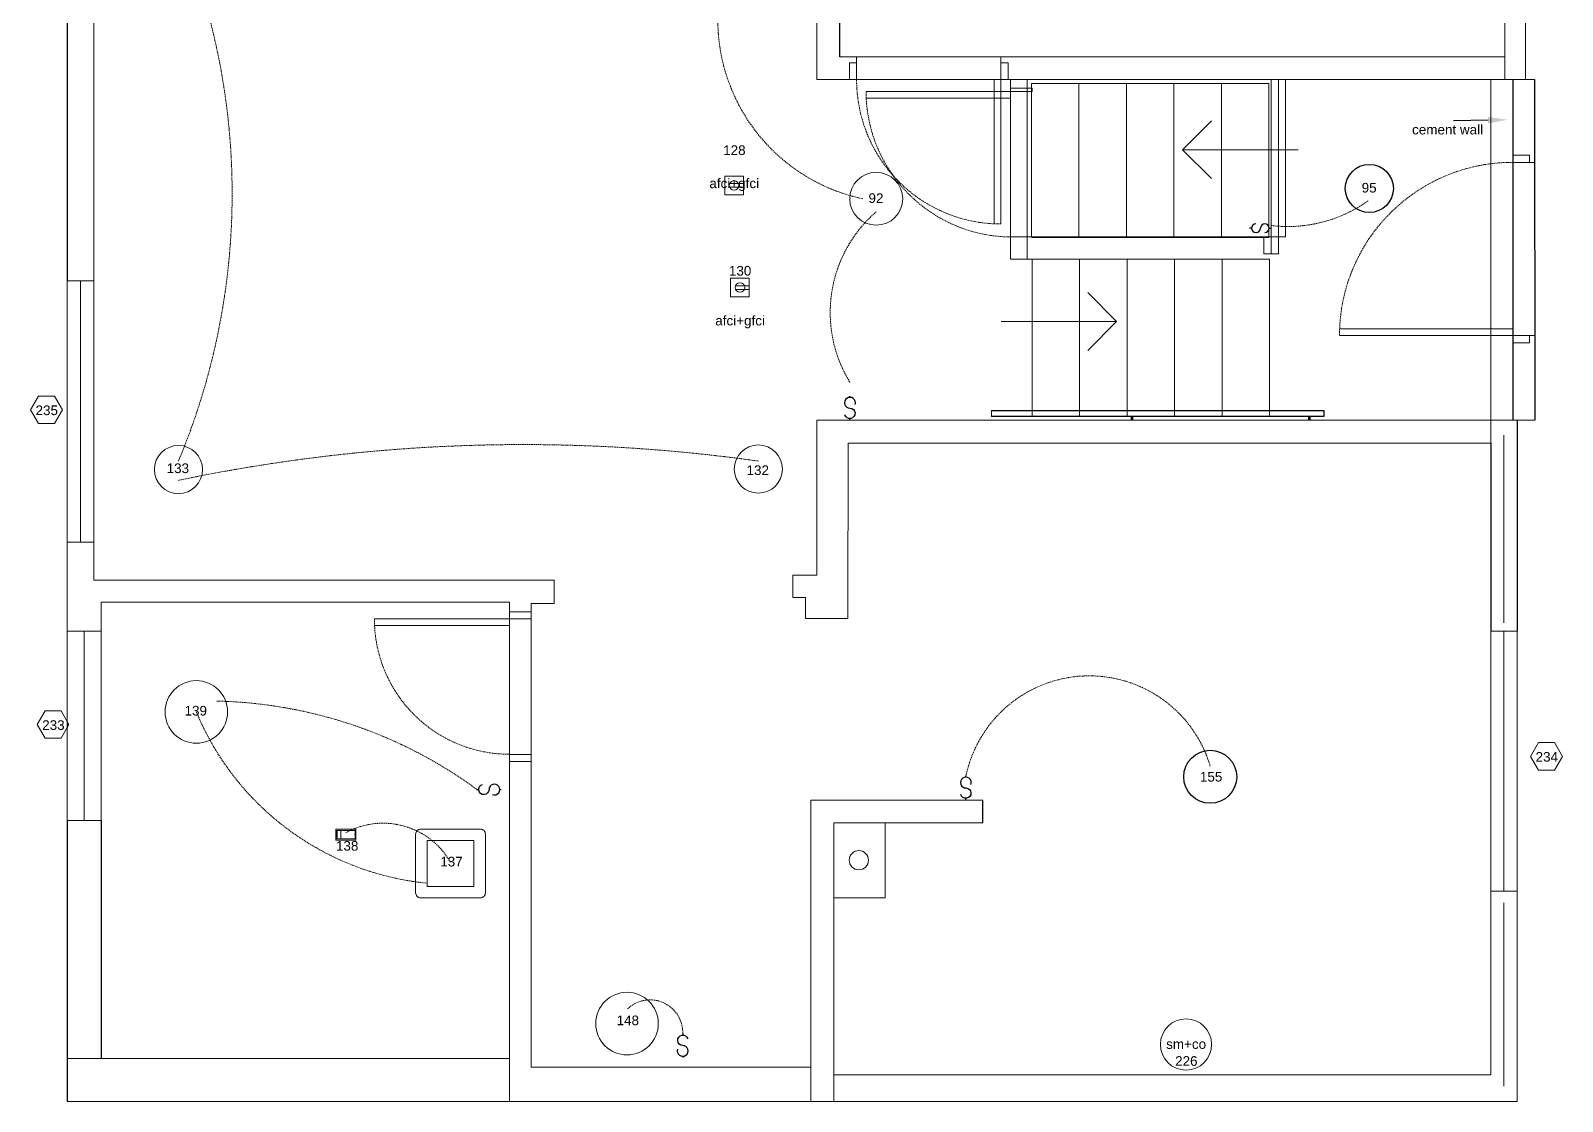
# Model space of a CAD drawing. Header units: inches. Extents: x -438 to -14, y 594 to 1227.
# Drawn here: x -436.2 to -117.9, y 593.7 to 816.2 of the extents above; entities that cross this region are included whole.
import ezdxf

# ---------------------------------------------------------------- set-up
doc = ezdxf.new("R2010")
doc.units = ezdxf.units.IN
doc.header["$MEASUREMENT"] = 0
doc.linetypes.add('DASHED2', pattern=[0.375, 0.25, -0.125])
doc.layers.get('0').update_dxf_attribs({"color": 1, "lineweight": 9})
for name, color, linetype, lineweight in [('A-101-Floorplan-1st-floor', 7, 'Continuous', 9), ('A-101-RCP', 7, 'Continuous', 9), ('north-stairway', 7, 'Continuous', 9)]:
    doc.layers.add(name, color=color, linetype=linetype, lineweight=lineweight)
doc.styles.add('Annotative', font='Arial.ttf')
doc.styles.add('Small', font='Arial.ttf')
doc.styles.get("Standard").update_dxf_attribs({"font": 'Arial.ttf', "height": 2})
doc.linetypes.add('BATTING', pattern='A,0.0001,-0.1,[134,ltypeshp.shx,S=0.1,R=0,X=-0.1,Y=0],-0.2,[134,ltypeshp.shx,S=0.1,R=180,X=0.1,Y=0],-0.1', length=0.4001)

# ---------------------------------------------------------------- blocks, each defined once
blk = doc.blocks.new('L1-south-stairway-handrail')
at = {"layer": 'A-101-Floorplan-1st-floor', "lineweight": -3}
for p, q in [((-57.8, 1.25), (11.23, 1.25)), ((11.23, 0), (-57.8, 0)), ((-28.71, -0.75), (-28.71, 0)), ((-28.46, -0.75), (-28.46, 0)), ((8.09, 0), (8.09, -0.75)), ((8.34, 0), (8.34, -0.75)), ((11.23, 1.25), (11.23, 0))]:
    blk.add_line(p, q, dxfattribs=at)
at = {"layer": 'A-101-Floorplan-1st-floor', "lineweight": 5}
blk.add_line((-57.8, 1.25), (-57.8, 0), dxfattribs=at)
blk = doc.blocks.new('L1-arrow')
at = {"lineweight": 5}
for p, q in [((188.32, -365.98), (182.32, -359.98)), ((182.32, -365.98), (164.32, -365.98)), ((182.32, -365.98), (188.32, -365.98)), ((188.32, -365.98), (182.32, -371.98))]:
    blk.add_line(p, q, dxfattribs=at)
blk = doc.blocks.new('L1-toggle-switch-135')
at = {"layer": ''}
for p, q in [((-5, 0, -46.25), (-4.65, 0, -46.25)), ((-0.26, 0, -46.25), (0, 0, -46.25))]:
    blk.add_line(p, q, dxfattribs=at)
at = {"layer": '', "elevation": -46.25}
for points in [[(-2.5, 0, -2.004555), (-3.85, 1.06)], [(-1.75, -1.06, 3.139408), (-2.5, 0, 3.139408)]]:
    blk.add_lwpolyline(points, format="xyb", dxfattribs=at)
blk = doc.blocks.new('L1-landing-toggle-switch-91')
at = {"layer": ''}
for p, q in [((0, 4.74, -46.25), (0, 5, -46.25)), ((0, 0, -46.25), (0, 0.35, -46.25))]:
    blk.add_line(p, q, dxfattribs=at)
at = {"layer": '', "elevation": -46.25}
for points in [[(1.06, 3.25, 3.139408), (0, 2.5, 3.139408)], [(0, 2.5, -2.004555), (-1.06, 1.15)]]:
    blk.add_lwpolyline(points, format="xyb", dxfattribs=at)
blk = doc.blocks.new('L1-motion-switch-144')
at = {"layer": ''}
for p, q in [((0, 5, -43.25), (0, 4.65, -43.25)), ((0, 0.26, -43.25), (0, 0, -43.25))]:
    blk.add_line(p, q, dxfattribs=at)
at = {"layer": '', "elevation": -43.25}
for points in [[(0, 2.5, -2.004555), (1.06, 3.85)], [(-1.06, 1.75, 3.139408), (0, 2.5, 3.139408)]]:
    blk.add_lwpolyline(points, format="xyb", dxfattribs=at)
blk = doc.blocks.new('L1-toggle-switch-149')
at = {"layer": ''}
for p, q in [((0, 4.74, -45), (0, 5, -45)), ((0, 0, -45), (0, 0.35, -45))]:
    blk.add_line(p, q, dxfattribs=at)
at = {"layer": '', "elevation": -45}
for points in [[(1.06, 3.25, 3.139408), (0, 2.5, 3.139408)], [(0, 2.5, -2.004555), (-1.06, 1.15)]]:
    blk.add_lwpolyline(points, format="xyb", dxfattribs=at)
blk = doc.blocks.new('north-stairway-above-spandrel')
at = {"layer": 'north-stairway', "lineweight": 5}
for p, q in [((49.375, 31.9375), (0, 31.9375)), ((0, 0), (0, 31.9375)), ((9.875, 0), (9.875, 31.9375)), ((19.75, 0), (19.75, 31.9375)), ((29.625, 0), (29.625, 31.9375)), ((39.5, 0), (39.5, 31.9375)), ((49.375, 0), (49.375, 31.9375))]:
    blk.add_line(p, q, dxfattribs=at)
at = {"layer": 'north-stairway', "lineweight": -3}
blk.add_line((0, 0), (49.375, 0), dxfattribs=at)
blk = doc.blocks.new('L1-spandrel-basic-switch-96')
at = {"layer": '', "lineweight": -3}
for p, q in [((-4.08, 0, -39.38), (-4.49, 0, -39.38)), ((-0.41, 0, -39.38), (0, 0, -39.38))]:
    blk.add_line(p, q, dxfattribs=at)
for centre, start, end in [((-3.17, 0, -39.38), 90, 270), ((-1.32, 0, -39.38), 270, 180), ((-3.15, 0, -39.38), 270, 0)]:
    blk.add_arc(centre, 0.916, start, end, dxfattribs=at)

msp = doc.modelspace()

# ---------------------------------------------------------------- linework, layer by layer
at = {"lineweight": 5}
for p, q in [((-129.88, 810.78), (-129.88, 806.03)), ((-132.82, 730.5), (-132.82, 806.03)), ((-125.57, 806.03), (-125.57, 806.03)), ((-125.57, 806.03), (-125.57, 806.03)), ((-125.57, 806.03), (-125.57, 806.03)), ((-232.63, 768.72), (-232.63, 768.72)), ((-423.1, 702.19), (-423.1, 702)), ((-421.57, 602.63), (-428.6, 602.63)), ((-336.69, 602.63), (-336.69, 593.69)), ((-274.1, 600.81), (-274.1, 593.69)), ((-269.35, 599.19), (-269.35, 593.69))]:
    msp.add_line(p, q, dxfattribs=at)
at = {"layer": 'A-101-Floorplan-1st-floor', "lineweight": -3}
for p, q in [((-268.07, 810.78), (-268.07, 1068.41)), ((-428.6, 1034.88), (-428.6, 764.19)), ((-128.25, 806.03), (-128.22, 735.25)), ((-123.69, 806.03), (-123.66, 735.25)), ((-127.32, 735.25), (-127.32, 691.38)), ((-132.82, 730.5), (-132.82, 691.38)), ((-428.6, 672.6), (-428.6, 671.4)), ((-238.38, 651.63), (-238.38, 656.31)), ((-428.6, 652.06), (-428.6, 593.69)), ((-421.57, 652.06), (-421.57, 602.63))]:
    msp.add_line(p, q, dxfattribs=at)
at = {"layer": 'A-101-Floorplan-1st-floor', "lineweight": 5}
for p, q in [((-423.1, 1029.38), (-423.1, 764.19)), ((-272.82, 1029.38), (-272.82, 806.03)), ((-129.88, 810.78), (-129.88, 848.66)), ((-125.57, 806.03), (-125.57, 844.72)), ((-268.07, 810.78), (-129.88, 810.78)), ((-264.59, 809.53), (-266.09, 809.53)), ((-266.09, 809.53), (-266.09, 806.03)), ((-264.59, 806.03), (-264.59, 810.78)), ((-264.59, 806.03), (-264.59, 809.53)), ((-234.59, 806.03), (-234.59, 810.78)), ((-234.59, 806.03), (-234.59, 809.53)), ((-234.59, 809.53), (-233.09, 809.53)), ((-233.09, 809.53), (-233.09, 806.03)), ((-272.82, 806.03), (-228.63, 806.03)), ((-266.09, 806.03), (-264.59, 806.03)), ((-234.59, 806.03), (-235.97, 806.03)), ((-233.09, 806.03), (-234.59, 806.03)), ((-232.63, 768.72), (-232.63, 806.03)), ((-229.13, 768.72), (-229.13, 806.03)), ((-228.63, 806.03), (-123.69, 806.03)), ((-178.44, 806.03), (-175.44, 806.03)), ((-178.44, 806.03), (-178.44, 769.84)), ((-176.94, 769.84), (-176.94, 806.03)), ((-175.44, 806.03), (-175.44, 773.34)), ((-232.63, 804.28), (-228.13, 804.28)), ((-228.13, 803.53), (-232.63, 803.53)), ((-228.13, 804.28), (-228.13, 803.53)), ((-128.24, 790.34), (-124.74, 790.34)), ((-124.74, 790.34), (-124.74, 788.84)), ((-128.24, 788.84), (-123.68, 788.84)), ((-232.63, 773.33), (-228.13, 773.34)), ((-228.13, 773.34), (-178.44, 773.34)), ((-179.94, 773.34), (-179.94, 769.84)), ((-178.44, 773.34), (-175.44, 773.34)), ((-232.63, 768.72), (-178.76, 768.72)), ((-228.13, 768.72), (-228.13, 736.25)), ((-218.26, 768.72), (-218.26, 736.25)), ((-208.38, 768.72), (-208.38, 736.25)), ((-198.51, 768.72), (-198.51, 736.25)), ((-188.63, 768.72), (-188.63, 736.25)), ((-179.94, 769.84), (-176.94, 769.84)), ((-178.76, 768.72), (-178.76, 736.25)), ((-423.1, 764.19), (-428.6, 764.19)), ((-428.6, 764.19), (-428.6, 709.88)), ((-425.85, 764.19), (-425.85, 709.88)), ((-423.1, 764.19), (-423.1, 709.88)), ((-128.23, 752.84), (-123.68, 752.84)), ((-128.23, 751.34), (-124.73, 751.34)), ((-124.73, 751.34), (-124.73, 752.84)), ((-123.66, 735.25), (-272.82, 735.25)), ((-272.82, 735.23), (-272.82, 703.05)), ((-266.33, 730.5), (-266.38, 694.06)), ((-132.82, 730.5), (-266.33, 730.5)), ((-423.1, 709.88), (-428.6, 709.88)), ((-428.6, 691.44), (-428.6, 709.88)), ((-423.1, 702), (-423.1, 709.88)), ((-327.44, 702), (-423.1, 702)), ((-327.44, 697.19), (-327.44, 702)), ((-272.82, 703.05), (-277.82, 703.05)), ((-277.82, 703.05), (-277.82, 698.42)), ((-421.57, 697.44), (-421.57, 691.44)), ((-421.57, 697.44), (-336.69, 697.44)), ((-336.69, 697.44), (-336.69, 602.63)), ((-332.19, 697.19), (-327.44, 697.19)), ((-332.19, 697.19), (-332.19, 600.81)), ((-275.19, 698.42), (-277.82, 698.42)), ((-275.19, 694.06), (-275.19, 698.42)), ((-364.79, 693.94), (-336.67, 693.94)), ((-332.19, 695.44), (-336.67, 695.44)), ((-336.67, 693.94), (-332.19, 693.94)), ((-275.19, 694.06), (-266.38, 694.06)), ((-421.57, 691.44), (-428.6, 691.44)), ((-428.6, 691.44), (-428.6, 652.06)), ((-425.07, 691.44), (-425.07, 652.06)), ((-421.57, 691.44), (-421.57, 652.06)), ((-364.79, 692.56), (-336.67, 692.56)), ((-132.82, 691.38), (-127.32, 691.38)), ((-132.82, 691.38), (-132.82, 637.38)), ((-130.07, 691.38), (-130.07, 637.38)), ((-127.32, 691.38), (-127.32, 637.38)), ((-332.19, 665.81), (-336.67, 665.81)), ((-336.67, 664.31), (-332.19, 664.31)), ((-274.1, 656.31), (-238.38, 656.31)), ((-274.1, 600.81), (-274.1, 656.31)), ((-428.6, 652.06), (-421.57, 652.06)), ((-269.35, 651.56), (-238.38, 651.56)), ((-269.35, 599.19), (-269.35, 651.56)), ((-258.63, 651.56), (-258.63, 636)), ((-132.82, 637.38), (-127.32, 637.38)), ((-132.82, 599.19), (-132.82, 637.38)), ((-127.32, 593.69), (-127.32, 637.38)), ((-258.63, 636), (-269.35, 636)), ((-336.69, 602.63), (-421.57, 602.63)), ((-274.1, 600.81), (-332.19, 600.81)), ((-269.35, 599.19), (-132.82, 599.19)), ((-428.6, 593.69), (-127.32, 593.69))]:
    msp.add_line(p, q, dxfattribs=at)
at = {"layer": 'A-101-Floorplan-1st-floor'}
for p, q in [((-234.59, 806.03), (-235.97, 806.03)), ((-235.97, 806.03), (-235.97, 776.06)), ((-234.59, 806.03), (-234.59, 776.03)), ((-232.63, 803.53), (-262.63, 803.53)), ((-232.63, 802.15), (-262.6, 802.15)), ((-164.23, 752.84), (-128.23, 752.84)), ((-164.22, 754.22), (-128.24, 754.22))]:
    msp.add_line(p, q, dxfattribs=at)
at = {"layer": 'A-101-Floorplan-1st-floor', "lineweight": 30}
msp.add_line((-128.23, 754.22), (-128.23, 752.84), dxfattribs=at)
at = {"layer": 'A-101-Floorplan-1st-floor', "linetype": 'BATTING', "lineweight": 5, "ltscale": 4.4}
for p, q in [((-130.07, 693.12), (-130.07, 732.13)), ((-130.07, 634.92), (-130.07, 596.84))]:
    msp.add_line(p, q, dxfattribs=at)
at = {"layer": 'A-101-Floorplan-1st-floor', "lineweight": -2}
msp.add_lwpolyline([(-133.38, 797.62), (-140.58, 797.5)], dxfattribs=at)
at = {"layer": 'A-101-Floorplan-1st-floor'}
for points in [[(-434.57, 740.28), (-436.22, 737.42), (-434.57, 734.57), (-431.28, 734.57), (-429.63, 737.42), (-431.28, 740.28)], [(-433.2, 674.85), (-434.84, 672), (-433.2, 669.14), (-429.9, 669.14), (-428.25, 672), (-429.9, 674.85)], [(-122.88, 668.25), (-124.53, 665.39), (-122.88, 662.54), (-119.58, 662.54), (-117.93, 665.39), (-119.58, 668.25)]]:
    msp.add_lwpolyline(points, close=True, dxfattribs=at)
at = {"layer": 'A-101-Floorplan-1st-floor', "lineweight": 5}
msp.add_circle((-264.13, 643.81), 2, dxfattribs=at)
at = {"layer": 'A-101-Floorplan-1st-floor', "linetype": 'DASHED2'}
for centre, radius, start, end in [((-234.59, 806.03), 30, 180, 270), ((-232.29, 803.67), 30.34, 180.2656, 269.3587), ((-128.24, 752.84), 36, 90, 180)]:
    msp.add_arc(centre, radius, start, end, dxfattribs=at)
at = {"layer": 'A-101-Floorplan-1st-floor', "linetype": 'DASHED2', "lineweight": 5}
msp.add_arc((-336.67, 693.94), 28.12, 180, 270, dxfattribs=at)
at = {"layer": 'A-101-Floorplan-1st-floor', "lineweight": 5}
msp.add_solid([(-133.39, 798.28), (-129.38, 797.68), (-133.37, 796.95)], dxfattribs=at)
at = {"layer": 'A-101-RCP', "lineweight": 5}
for p, q in [((-291.98, 782.08), (-291.98, 785.96)), ((-291.98, 785.96), (-288.11, 785.96)), ((-290.96, 784.41), (-288.13, 784.41)), ((-290.96, 783.66), (-288.13, 783.66)), ((-288.11, 785.96), (-288.11, 782.08)), ((-288.11, 782.08), (-291.98, 782.08)), ((-290.76, 760.87), (-290.76, 764.75)), ((-290.76, 764.75), (-286.89, 764.75)), ((-286.89, 764.75), (-286.89, 760.87)), ((-286.89, 760.87), (-290.76, 760.87)), ((-289.73, 763.19), (-286.89, 763.19)), ((-289.73, 762.44), (-286.89, 762.44)), ((-372.79, 650.25), (-372.79, 648)), ((-372.79, 650.25), (-368.66, 650.25)), ((-368.78, 649.99), (-372.66, 649.99)), ((-372.66, 649.99), (-372.66, 649.19)), ((-372.54, 649.99), (-372.54, 648.26)), ((-371.79, 649.99), (-371.79, 648.26)), ((-368.78, 649.99), (-368.78, 649.19)), ((-368.66, 650.25), (-368.66, 648)), ((-368.66, 648), (-372.79, 648)), ((-372.66, 649.06), (-372.66, 648.26)), ((-368.78, 648.26), (-372.66, 648.26)), ((-368.78, 649.06), (-368.78, 648.26))]:
    msp.add_line(p, q, dxfattribs=at)
msp.add_lwpolyline([(-342.72, 636), (-355.22, 636, -0.414214), (-356.22, 637), (-356.22, 649.25, -0.414214), (-355.22, 650.25), (-342.72, 650.25, -0.414214), (-341.72, 649.25), (-341.72, 637, -0.414214)], format="xyb", close=True, dxfattribs=at)
msp.add_lwpolyline([(-353.85, 647.87), (-344.1, 647.87), (-344.1, 638.37), (-353.85, 638.37)], close=True, dxfattribs=at)
at = {"layer": 'A-101-RCP'}
for centre, radius in [((-260.51, 781.28, -82.12), 5.5), ((-290.04, 784.04), 1), ((-288.82, 762.83), 1)]:
    msp.add_circle(centre, radius, dxfattribs=at)
at = {"layer": 'A-101-RCP', "lineweight": -3}
for centre, radius in [((-158.04, 783.41), 5), ((-191.1, 661.15), 5.5)]:
    msp.add_circle(centre, radius, dxfattribs=at)
at = {"layer": 'A-101-RCP', "lineweight": 5}
for centre, radius in [((-405.51, 725), 5), ((-285.01, 725.1), 5), ((-401.79, 674.63), 6.5), ((-372.66, 649.13), 0.0625), ((-368.78, 649.13), 0.0625), ((-312.29, 609.86), 6.5), ((-196.14, 605.51), 5.33)]:
    msp.add_circle(centre, radius, dxfattribs=at)
at = {"layer": 'A-101-RCP', "linetype": 'DASHED2', "lineweight": 5}
for centre, radius, start, end in [((-538.35, 782.32), 144, 337.3059, 21.2876), ((-255.39, 818.48, 82.12), 38.04, 154.4136, 257.9843), ((-174.99, 804.26, -39.38), 28.76, 263.1188, 305.4208), ((-242.34, 757.63, -164.25), 27.73, 130.911, 211.563), ((-333.86, 381.29), 348.9, 81.9512, 101.8499), ((-216.23, 655.92), 26.2, 16.4548, 168.2472), ((-348.05, 696.92), 58.18, 202.2098, 264.2776), ((-399.61, 582.05, -46.25), 94.85, 53.7102, 88.7719), ((-363, 635.33), 16.17, 29.8571, 118.535), ((-307.51, 607.99, -43.25), 6.79, 358.4791, 134.2313)]:
    msp.add_arc(centre, radius, start, end, dxfattribs=at)

# ---------------------------------------------------------------- block references
at = {"lineweight": 5}
for name, p in [('north-stairway-above-spandrel', (-228.27, 773.28)), ('L1-south-stairway-handrail', (-178.76, 736))]:
    msp.add_blockref(name, p, dxfattribs=at)
at = {"layer": 'A-101-Floorplan-1st-floor', "lineweight": 5, "rotation": 180}
msp.add_blockref('L1-arrow', (-8.54, 425.48), dxfattribs=at)
at = {"layer": 'A-101-Floorplan-1st-floor', "lineweight": 5}
for name, p in [('L1-spandrel-basic-switch-96', (-178.44, 775.16, 39.38)), ('L1-arrow', (-398.87, 1121.75))]:
    msp.add_blockref(name, p, dxfattribs=at)
at = {"layer": 'A-101-RCP', "lineweight": 5}
for name, p in [('L1-landing-toggle-switch-91', (-265.97, 735.25, 46.25)), ('L1-toggle-switch-135', (-338.47, 658.5, 46.25)), ('L1-toggle-switch-149', (-241.88, 656.32, 45)), ('L1-motion-switch-144', (-300.72, 602.81, 43.25))]:
    msp.add_blockref(name, p, dxfattribs=at)

# ---------------------------------------------------------------- texts
at = {"layer": 'A-101-Floorplan-1st-floor', "style": 'Annotative'}
for s, p in [('235', (-435.2, 736.31)), ('233', (-433.82, 670.89)), ('234', (-123.5, 664.28))]:
    msp.add_text(s, height=2, dxfattribs=at).set_placement(p)
at = {"layer": 'A-101-Floorplan-1st-floor', "lineweight": 5, "insert": (-134.41, 796.65), "char_height": 2, "attachment_point": 3, "style": 'Small'}
msp.add_mtext('cement wall', dxfattribs=at)
at = {"layer": 'A-101-RCP', "lineweight": 5, "char_height": 2, "attachment_point": 1}
for s, width, insert in [('128', 7.21, (-292.31, 792.37)), ('afci+gfci', 1.3349, (-295.18, 785.48, 193)), ('95', 5.2422, (-159.64, 784.57, 39.38)), ('92', 3.0578, (-262.12, 782.41, -164.25)), ('130', 5.8649, (-291.12, 767.31)), ('afci+gfci', 1.3349, (-293.96, 756.95, 193)), ('133', 5.2422, (-407.96, 726.26)), ('132', 5.2422, (-287.46, 725.86)), ('139', 5.2422, (-404.24, 675.88)), ('155', 5.2422, (-193.25, 662.15)), ('138', 5.2422, (-372.78, 647.79)), ('137', 5.2422, (-351.1, 644.51)), ('148', 5.2422, (-314.46, 611.52)), ('sm+co', 8.8645, (-200.27, 606.6, 93)), ('226', 5.5764, (-198.4, 603.08))]:
    msp.add_mtext_dynamic_manual_height_columns(s, width=width, gutter_width=10, heights=[0], dxfattribs=dict(at, insert=insert))

doc.saveas('drawing.dxf')
